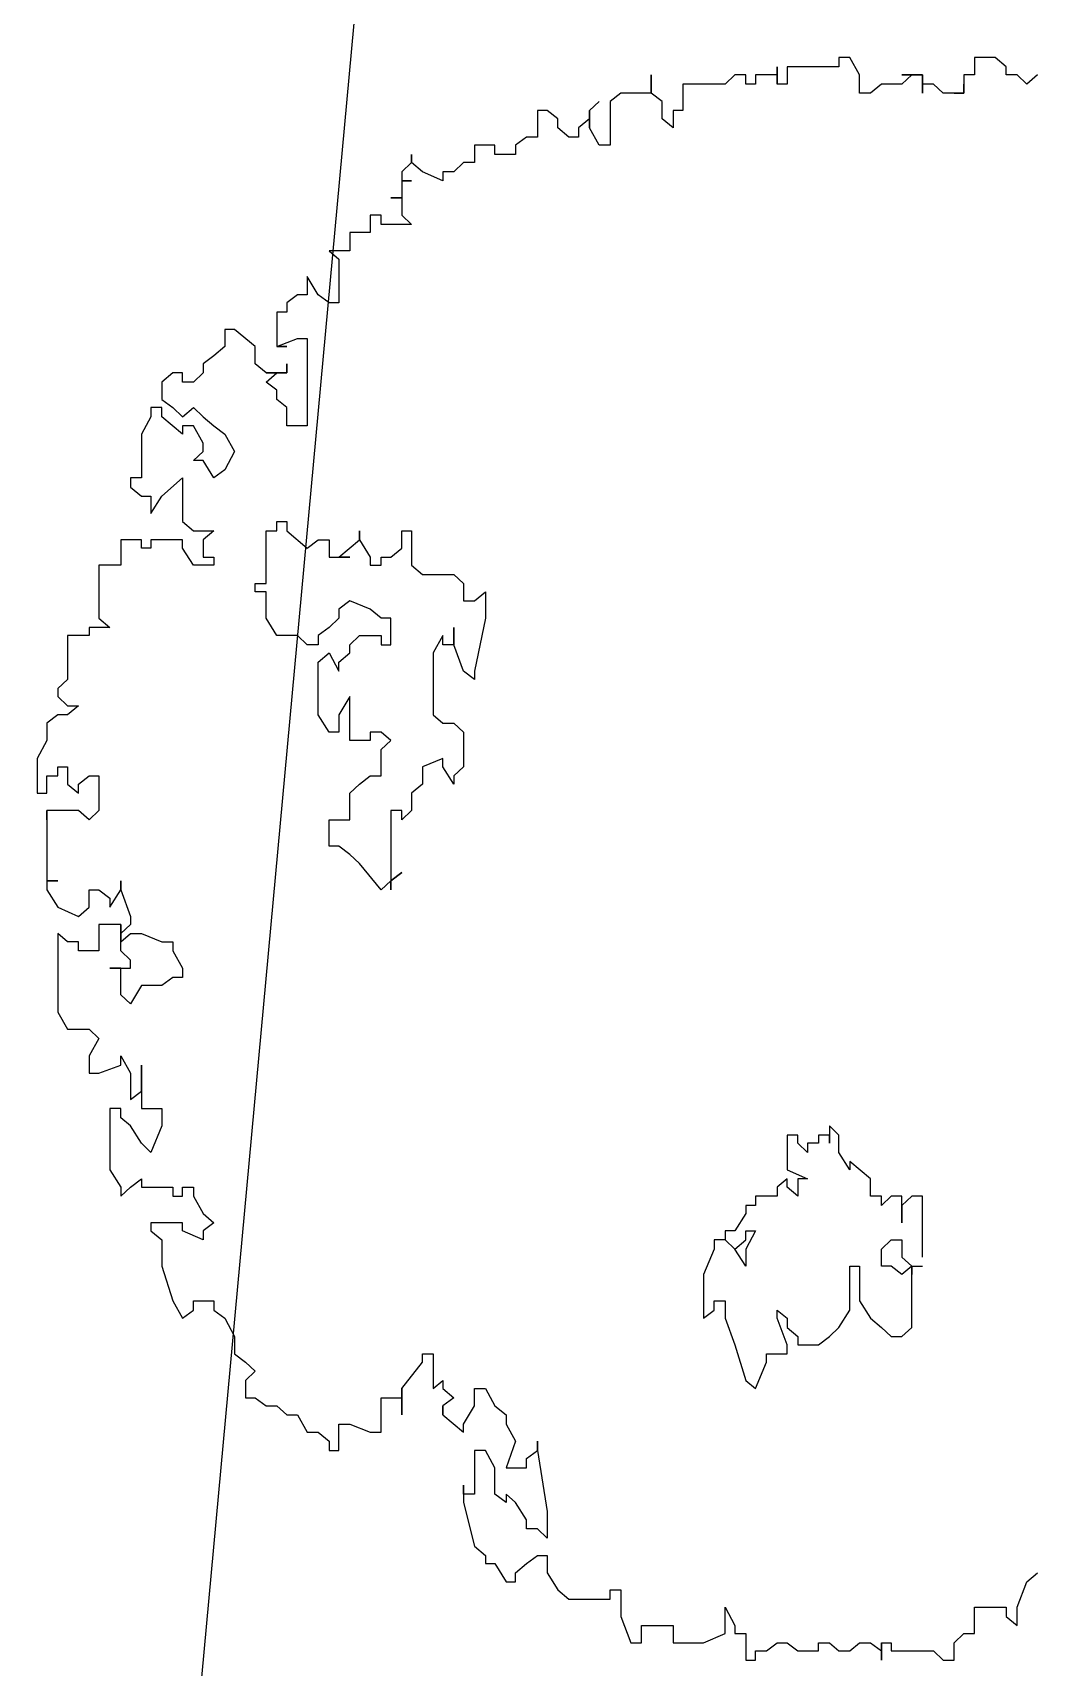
# Model space of a CAD drawing. Extents: x -30 to 1202, y 231 to 898.
# Drawn here: x 434.435 to 437.225, y 402.034 to 406.578 of the extents above; entities that cross this region are included whole.
import ezdxf

# ---------------------------------------------------------------- set-up
doc = ezdxf.new("R2010")
doc.units = 0
doc.header["$LTSCALE"] = 0.04
doc.layers.get('0').update_dxf_attribs({"linetype": 'CONTINUOUS'})
for name, color, linetype in [('CONTORXXNP----00', 255, 'CONTINUOUS'), ('PISO', 1, 'CONTINUOUS'), ('PISOS', 1, 'CONTINUOUS')]:
    doc.layers.add(name, color=color, linetype=linetype)
doc.styles.get("Standard").update_dxf_attribs({"font": 'romans.shx'})

# ---------------------------------------------------------------- blocks, each defined once
blk = doc.blocks.new('ARB3')
at = {"color": 0}
for p, q in [((-0.487, 0.1145), (-0.4812, 0.1076)), ((0.4696, 0.1076), (0.4638, 0.1145)), ((-0.4812, 0.1076), (-0.487, 0.1015)), ((0.4857, 0.1015), (0.4696, 0.1076)), ((-0.487, 0.0945), (-0.4922, 0.0945)), ((-0.487, 0.1015), (-0.487, 0.0945)), ((0.4973, 0.1015), (0.4857, 0.1015)), ((0.4857, 0.0745), (0.4857, 0.0945)), ((0.4857, 0.0945), (0.4915, 0.0945)), ((0.4915, 0.0945), (0.4973, 0.1015)), ((-0.498, 0.0745), (-0.487, 0.0745)), ((-0.487, 0.0745), (-0.487, 0.0676)), ((0.5025, 0.0745), (0.4857, 0.0745)), ((0.5025, 0.0676), (0.5025, 0.0745)), ((-0.487, 0.0676), (-0.4754, 0.0676)), ((-0.4754, 0.0676), (-0.4812, 0.0676)), ((-0.4812, 0.0676), (-0.4754, 0.0676)), ((-0.4754, 0.0676), (-0.4754, 0.0615)), ((-0.4754, 0.0615), (-0.4754, 0.0676)), ((-0.4754, 0.0676), (-0.4754, 0.0546)), ((0.5083, 0.0615), (0.5025, 0.0676)), ((-0.4754, 0.0546), (-0.4812, 0.0484)), ((0.5193, 0.0615), (0.5083, 0.0615)), ((0.5135, 0.0484), (0.5193, 0.0546)), ((0.5193, 0.0546), (0.5193, 0.0615)), ((-0.4812, 0.0484), (-0.4812, 0.0415)), ((0.5135, 0.0215), (0.5135, 0.0484)), ((-0.4754, 0.0415), (-0.487, 0.0415)), ((-0.487, 0.0415), (-0.487, 0.0284)), ((-0.487, 0.0284), (-0.487, 0.0346)), ((-0.487, 0.0346), (-0.4812, 0.0284)), ((-0.4812, 0.0415), (-0.4754, 0.0415)), ((0.2635, 0.0415), (0.2248, 0.0415)), ((0.2248, 0.0415), (0.2248, 0.0346)), ((0.2248, 0.0346), (0.2306, 0.0284)), ((0.2635, 0.0284), (0.2693, 0.0346)), ((0.2693, 0.0346), (0.2693, 0.0415)), ((0.3081, 0.0346), (0.2693, 0.0346)), ((0.2693, 0.0346), (0.2745, 0.0284)), ((0.2693, 0.0346), (0.2745, 0.0346)), ((0.2745, 0.0346), (0.2693, 0.0346)), ((0.3139, 0.0284), (0.3081, 0.0346)), ((-0.4812, 0.0284), (-0.4812, 0.0153)), ((0.2416, 0.0284), (0.2248, 0.0284)), ((0.2248, 0.0284), (0.2248, 0.0215)), ((0.2248, 0.0215), (0.2306, 0.0153)), ((0.2306, 0.0284), (0.2416, 0.0284)), ((0.2525, 0.0215), (0.2525, 0.0284)), ((0.2525, 0.0284), (0.2635, 0.0284)), ((0.2584, 0.0153), (0.2525, 0.0215)), ((0.2745, 0.0284), (0.2693, 0.0215)), ((0.2693, 0.0215), (0.2693, 0.0153)), ((0.3081, 0.0153), (0.3139, 0.0215)), ((0.3139, 0.0215), (0.3139, 0.0284)), ((0.5083, 0.0153), (0.5083, 0.0215)), ((0.5083, 0.0215), (0.5135, 0.0215)), ((-0.4812, 0.0153), (-0.4754, 0.0084)), ((0.2306, 0.0153), (0.2248, 0.0153)), ((0.2248, 0.0153), (0.2248, 0.0084)), ((0.2693, 0.0153), (0.2584, 0.0153)), ((0.3023, 0.0084), (0.3081, 0.0153)), ((0.5083, 0.0084), (0.5135, 0.0153)), ((0.5193, 0.0153), (0.5083, 0.0153)), ((0.5135, 0.0153), (0.5193, 0.0153)), ((-0.487, 0.0015), (-0.498, -0.0047)), ((-0.4754, 0.0015), (-0.487, 0.0015)), ((-0.4754, 0.0084), (-0.4754, 0.0015)), ((0.2138, 0.0084), (0.2028, -0.0047)), ((0.2248, 0.0084), (0.2138, 0.0084)), ((0.2693, -0.0047), (0.2693, 0.0015)), ((0.2693, 0.0015), (0.2913, 0.0015)), ((0.2913, 0.0015), (0.3023, 0.0084)), ((0.5083, 0.0015), (0.5083, 0.0084)), ((0.5135, -0.0047), (0.5083, 0.0015)), ((0.208, -0.0047), (0.197, -0.0116)), ((0.2028, -0.0047), (0.208, -0.0047)), ((0.2971, -0.0047), (0.2693, -0.0047)), ((0.3081, -0.0116), (0.2971, -0.0047)), ((0.5135, -0.0116), (0.5135, -0.0047)), ((0.186, -0.0116), (0.1802, -0.0177)), ((0.1802, -0.0177), (0.1912, -0.0177)), ((0.197, -0.0116), (0.186, -0.0116)), ((0.1912, -0.0177), (0.186, -0.0177)), ((0.186, -0.0177), (0.186, -0.0247)), ((0.3139, -0.0177), (0.3081, -0.0116)), ((0.3191, -0.0247), (0.3139, -0.0177)), ((0.5083, -0.0177), (0.5135, -0.0116)), ((0.5083, -0.0247), (0.5083, -0.0177)), ((0.186, -0.0247), (0.1912, -0.0247)), ((0.1912, -0.0247), (0.1912, -0.0316)), ((0.3191, -0.0377), (0.3191, -0.0247)), ((0.5135, -0.0247), (0.5083, -0.0247)), ((0.5135, -0.0377), (0.5135, -0.0247)), ((0.1912, -0.0377), (0.186, -0.0377)), ((0.186, -0.0377), (0.186, -0.0446)), ((0.1912, -0.0316), (0.197, -0.0316)), ((0.197, -0.0316), (0.1912, -0.0377)), ((0.208, -0.0446), (0.2138, -0.0316)), ((0.2138, -0.0316), (0.2138, -0.0377)), ((0.2138, -0.0377), (0.2248, -0.0377)), ((0.2248, -0.0377), (0.219, -0.0446)), ((0.3081, -0.0446), (0.3139, -0.0377)), ((0.3139, -0.0377), (0.3191, -0.0377)), ((0.5083, -0.0446), (0.5135, -0.0377)), ((-0.4922, -0.0446), (-0.4812, -0.0446)), ((-0.4812, -0.0508), (-0.4922, -0.0508)), ((-0.4922, -0.0508), (-0.487, -0.0508)), ((-0.487, -0.0508), (-0.487, -0.0646)), ((-0.4812, -0.0446), (-0.4812, -0.0508)), ((0.186, -0.0446), (0.208, -0.0446)), ((0.219, -0.0446), (0.2138, -0.0446)), ((0.2138, -0.0446), (0.219, -0.0508)), ((0.219, -0.0508), (0.2248, -0.0508)), ((0.2248, -0.0508), (0.2248, -0.0646)), ((0.2971, -0.0508), (0.3023, -0.0446)), ((0.3023, -0.0508), (0.2971, -0.0508)), ((0.3191, -0.0446), (0.3023, -0.0508)), ((0.3023, -0.0446), (0.3081, -0.0446)), ((0.3249, -0.0446), (0.3191, -0.0446)), ((0.3249, -0.0577), (0.3249, -0.0446)), ((0.5083, -0.0508), (0.5083, -0.0446)), ((0.5135, -0.0577), (0.5083, -0.0508)), ((0.3301, -0.0577), (0.3249, -0.0577)), ((0.3468, -0.0646), (0.3301, -0.0577)), ((0.5135, -0.0646), (0.5135, -0.0577)), ((-0.487, -0.0646), (-0.4812, -0.0646)), ((-0.4812, -0.0708), (-0.487, -0.0708)), ((-0.487, -0.0708), (-0.487, -0.0777)), ((-0.4812, -0.0646), (-0.4812, -0.0708)), ((0.2248, -0.0646), (0.2306, -0.0646)), ((0.2306, -0.0646), (0.2306, -0.0708)), ((0.2306, -0.0708), (0.2358, -0.0708)), ((0.2358, -0.0708), (0.2467, -0.0777)), ((0.2467, -0.0708), (0.2467, -0.0646)), ((0.2467, -0.0646), (0.2584, -0.0708)), ((0.2525, -0.0708), (0.2467, -0.0708)), ((0.2584, -0.0777), (0.2525, -0.0708)), ((0.2584, -0.0708), (0.2693, -0.0708)), ((0.2693, -0.0708), (0.2584, -0.0777)), ((0.3191, -0.0777), (0.3417, -0.0708)), ((0.3417, -0.0708), (0.3468, -0.0646)), ((0.5025, -0.0777), (0.5025, -0.0708)), ((0.5025, -0.0708), (0.5193, -0.0708)), ((0.5193, -0.0646), (0.5135, -0.0646)), ((0.5193, -0.0708), (0.5193, -0.0646)), ((-0.487, -0.0777), (-0.4812, -0.0839)), ((0.2467, -0.0777), (0.2467, -0.0839)), ((0.2525, -0.0839), (0.2584, -0.0777)), ((0.2584, -0.0777), (0.2525, -0.0839)), ((0.3023, -0.0839), (0.3191, -0.0777)), ((0.4857, -0.0839), (0.4973, -0.0777)), ((0.4973, -0.0777), (0.5025, -0.0777)), ((-0.4812, -0.0839), (-0.4812, -0.1108)), ((0.2467, -0.0839), (0.2525, -0.0839)), ((0.2525, -0.0839), (0.2525, -0.0908)), ((0.2525, -0.0908), (0.2584, -0.0908)), ((0.2584, -0.0908), (0.2745, -0.0977)), ((0.2913, -0.0908), (0.2913, -0.0839)), ((0.2913, -0.0839), (0.3023, -0.0839)), ((0.2971, -0.0908), (0.2913, -0.0908)), ((0.3023, -0.0977), (0.2971, -0.0908)), ((0.5025, -0.0839), (0.4857, -0.0839)), ((0.5083, -0.0977), (0.5025, -0.0839)), ((0.2745, -0.0977), (0.3023, -0.0977)), ((0.5083, -0.1169), (0.5083, -0.0977)), ((-0.4812, -0.1108), (-0.4644, -0.1108)), ((-0.4644, -0.1108), (-0.4644, -0.1169)), ((-0.4702, -0.1238), (-0.4754, -0.1308)), ((-0.4592, -0.1238), (-0.4702, -0.1238)), ((-0.4644, -0.1169), (-0.4534, -0.1169)), ((-0.4534, -0.1169), (-0.4592, -0.1238)), ((0.4973, -0.1369), (0.4973, -0.1169)), ((0.4973, -0.1169), (0.5083, -0.1169)), ((-0.4754, -0.1308), (-0.487, -0.1308)), ((-0.487, -0.1308), (-0.4754, -0.1308)), ((-0.4754, -0.1308), (-0.4754, -0.15)), ((0.4915, -0.15), (0.5083, -0.1438)), ((0.5083, -0.1369), (0.4973, -0.1369)), ((0.5083, -0.1438), (0.5083, -0.1369)), ((-0.4754, -0.15), (-0.4702, -0.1569)), ((0.4747, -0.1569), (0.4747, -0.15)), ((0.4747, -0.15), (0.4915, -0.15)), ((-0.4702, -0.1569), (-0.4424, -0.1569)), ((-0.4644, -0.17), (-0.4702, -0.1638)), ((-0.4702, -0.1638), (-0.4644, -0.17)), ((-0.4424, -0.1638), (-0.4534, -0.17)), ((-0.4424, -0.1569), (-0.4424, -0.1638)), ((0.4805, -0.1569), (0.4747, -0.1569)), ((0.4805, -0.1831), (0.4805, -0.1569)), ((-0.4534, -0.17), (-0.4644, -0.17)), ((-0.4644, -0.17), (-0.4592, -0.17)), ((-0.4592, -0.17), (-0.4534, -0.1769)), ((-0.4534, -0.1769), (-0.4476, -0.1769)), ((-0.4476, -0.1831), (-0.4534, -0.19)), ((-0.4476, -0.1769), (-0.4476, -0.1831)), ((0.4747, -0.19), (0.4805, -0.1831)), ((-0.4592, -0.19), (-0.4644, -0.1969)), ((-0.4644, -0.1969), (-0.4644, -0.2031)), ((-0.4534, -0.19), (-0.4592, -0.19)), ((0.3862, -0.2031), (0.425, -0.1969)), ((0.425, -0.1969), (0.4418, -0.1969)), ((0.4418, -0.1969), (0.436, -0.2031)), ((0.4528, -0.2031), (0.4528, -0.1969)), ((0.4528, -0.1969), (0.4638, -0.1969)), ((0.4638, -0.1969), (0.4747, -0.19)), ((-0.4644, -0.2031), (-0.4476, -0.2031)), ((-0.4476, -0.2031), (-0.4476, -0.21)), ((0.3862, -0.2031), (0.3804, -0.2031)), ((0.3804, -0.2031), (0.3862, -0.2031)), ((0.3914, -0.21), (0.3862, -0.2031)), ((0.436, -0.2031), (0.436, -0.21)), ((0.4579, -0.21), (0.4528, -0.2031)), ((-0.4476, -0.21), (-0.4424, -0.2169)), ((-0.4424, -0.2169), (-0.4366, -0.2169)), ((-0.4366, -0.2169), (-0.4366, -0.23)), ((0.3695, -0.223), (0.3804, -0.2169)), ((0.3804, -0.2169), (0.3972, -0.223)), ((0.3972, -0.21), (0.3914, -0.21)), ((0.3972, -0.223), (0.3972, -0.21)), ((0.4192, -0.2169), (0.414, -0.223)), ((0.4302, -0.21), (0.4192, -0.2169)), ((0.436, -0.21), (0.4302, -0.21)), ((0.4638, -0.2169), (0.4579, -0.21)), ((0.4696, -0.2169), (0.4638, -0.2169)), ((0.4696, -0.223), (0.4696, -0.2169)), ((0.3578, -0.23), (0.3636, -0.223)), ((0.3636, -0.223), (0.3695, -0.223)), ((0.414, -0.223), (0.4192, -0.223)), ((0.4192, -0.223), (0.414, -0.23)), ((0.4579, -0.23), (0.4696, -0.223)), ((-0.4366, -0.23), (-0.4424, -0.23)), ((-0.4424, -0.23), (-0.4424, -0.243)), ((-0.1531, -0.243), (-0.1589, -0.2361)), ((-0.1589, -0.2361), (-0.1421, -0.2361)), ((-0.1421, -0.2361), (-0.1085, -0.243)), ((0.3468, -0.2361), (0.3578, -0.23)), ((0.3468, -0.243), (0.3468, -0.2361)), ((0.3972, -0.23), (0.3862, -0.2361)), ((0.3862, -0.2361), (0.3862, -0.243)), ((0.414, -0.23), (0.3972, -0.23)), ((0.447, -0.243), (0.4528, -0.2361)), ((0.4528, -0.2361), (0.4579, -0.2361)), ((0.4579, -0.2361), (0.4579, -0.23)), ((-0.4424, -0.243), (-0.4315, -0.243)), ((-0.4315, -0.243), (-0.4315, -0.25)), ((-0.1531, -0.25), (-0.1531, -0.243)), ((-0.1085, -0.243), (-0.1033, -0.243)), ((-0.1033, -0.243), (-0.1085, -0.25)), ((0.3578, -0.243), (0.3468, -0.243)), ((0.3695, -0.25), (0.3578, -0.243)), ((0.3862, -0.243), (0.414, -0.243)), ((0.414, -0.243), (0.414, -0.25)), ((0.4192, -0.25), (0.447, -0.243)), ((-0.4315, -0.25), (-0.4256, -0.2561)), ((-0.4256, -0.2561), (-0.4256, -0.263)), ((-0.1699, -0.2561), (-0.1641, -0.25)), ((-0.1699, -0.2761), (-0.1699, -0.2561)), ((-0.1641, -0.25), (-0.1531, -0.25)), ((-0.1253, -0.2561), (-0.1363, -0.2561)), ((-0.1363, -0.2561), (-0.1253, -0.2561)), ((-0.1085, -0.25), (-0.1253, -0.2561)), ((-0.1253, -0.2561), (-0.1253, -0.263)), ((-0.0756, -0.2561), (-0.0698, -0.25)), ((-0.0756, -0.263), (-0.0756, -0.2561)), ((-0.0698, -0.25), (-0.0478, -0.25)), ((-0.0478, -0.25), (-0.042, -0.2561)), ((-0.0368, -0.2561), (-0.0478, -0.263)), ((-0.042, -0.2561), (-0.0368, -0.2561)), ((0.3468, -0.263), (0.3527, -0.2561)), ((0.3527, -0.2561), (0.3578, -0.263)), ((0.3636, -0.263), (0.3746, -0.25)), ((0.3746, -0.25), (0.3695, -0.25)), ((0.414, -0.25), (0.4082, -0.25)), ((0.4082, -0.25), (0.4192, -0.25)), ((-0.4256, -0.263), (-0.4198, -0.263)), ((-0.4198, -0.263), (-0.4256, -0.2761)), ((-0.1253, -0.263), (-0.1311, -0.263)), ((-0.1311, -0.263), (-0.1201, -0.2692)), ((-0.1201, -0.2692), (-0.0807, -0.2692)), ((-0.0807, -0.2692), (-0.0756, -0.263)), ((-0.0478, -0.263), (-0.053, -0.263)), ((-0.053, -0.263), (-0.0478, -0.2761)), ((0.3249, -0.2761), (0.3249, -0.2692)), ((0.3249, -0.2692), (0.3468, -0.2692)), ((0.3468, -0.2692), (0.3417, -0.263)), ((0.3417, -0.263), (0.3468, -0.263)), ((0.3578, -0.263), (0.3636, -0.263)), ((0.3636, -0.263), (0.3578, -0.263)), ((0.3578, -0.263), (0.3636, -0.263)), ((-0.4256, -0.2761), (-0.4315, -0.283)), ((-0.1757, -0.283), (-0.1699, -0.2761)), ((-0.0478, -0.2761), (-0.0368, -0.2761)), ((-0.0368, -0.2761), (-0.031, -0.283)), ((0.3301, -0.2761), (0.3249, -0.2761)), ((0.3468, -0.2892), (0.3301, -0.2761)), ((-0.4315, -0.283), (-0.4366, -0.283)), ((-0.4366, -0.283), (-0.4315, -0.283)), ((-0.4315, -0.283), (-0.4256, -0.2892)), ((-0.4256, -0.2892), (-0.4198, -0.2892)), ((-0.4198, -0.2892), (-0.4198, -0.283)), ((-0.4198, -0.283), (-0.4198, -0.2892)), ((-0.4198, -0.2892), (-0.4089, -0.2892)), ((-0.4089, -0.2892), (-0.4089, -0.2961)), ((-0.4089, -0.2961), (-0.4089, -0.2892)), ((-0.4089, -0.2892), (-0.3979, -0.2892)), ((-0.3979, -0.2892), (-0.3921, -0.283)), ((-0.3921, -0.283), (-0.3921, -0.3022)), ((-0.1976, -0.2892), (-0.1976, -0.283)), ((-0.1976, -0.283), (-0.1757, -0.283)), ((-0.1867, -0.2892), (-0.1976, -0.2892)), ((-0.1809, -0.2961), (-0.1867, -0.2892)), ((-0.031, -0.283), (-0.02, -0.283)), ((-0.02, -0.283), (-0.0142, -0.2892)), ((-0.0142, -0.2892), (-0.02, -0.2892)), ((-0.02, -0.2892), (-0.02, -0.2961)), ((0.0245, -0.2961), (0.0194, -0.2892)), ((0.0194, -0.2892), (0.0245, -0.2961)), ((0.3636, -0.2892), (0.3468, -0.2892)), ((0.3527, -0.3022), (0.3527, -0.2892)), ((0.3527, -0.2892), (0.3636, -0.2892)), ((-0.1809, -0.3022), (-0.1809, -0.2961)), ((-0.1253, -0.2961), (-0.1421, -0.2961)), ((-0.1421, -0.2961), (-0.1421, -0.3022)), ((-0.1253, -0.3022), (-0.1253, -0.2961)), ((-0.0646, -0.2961), (-0.0698, -0.3022)), ((-0.0588, -0.3022), (-0.0646, -0.2961)), ((-0.02, -0.2961), (0.0304, -0.2961)), ((0.0304, -0.2961), (0.0245, -0.2961)), ((0.0245, -0.2961), (0.0304, -0.3022)), ((-0.3921, -0.3022), (-0.3979, -0.3022)), ((-0.3979, -0.3022), (-0.3979, -0.3092)), ((-0.3979, -0.3092), (-0.3869, -0.3092)), ((-0.3869, -0.3092), (-0.3869, -0.3222)), ((-0.1918, -0.3161), (-0.1809, -0.3092)), ((-0.1757, -0.3022), (-0.1809, -0.3022)), ((-0.1809, -0.3092), (-0.1757, -0.3092)), ((-0.1757, -0.3092), (-0.1757, -0.3022)), ((-0.1479, -0.3092), (-0.1531, -0.3222)), ((-0.1421, -0.3022), (-0.1479, -0.3092)), ((-0.1311, -0.3161), (-0.1311, -0.3022)), ((-0.1311, -0.3022), (-0.1253, -0.3022)), ((-0.0698, -0.3022), (-0.0698, -0.3092)), ((-0.0698, -0.3092), (-0.0646, -0.3092)), ((-0.0646, -0.3092), (-0.0646, -0.3222)), ((-0.042, -0.3022), (-0.0588, -0.3022)), ((-0.042, -0.3092), (-0.042, -0.3022)), ((-0.0368, -0.3161), (-0.042, -0.3092)), ((0.0304, -0.3022), (0.0136, -0.3161)), ((0.3746, -0.3022), (0.3527, -0.3022)), ((0.3695, -0.3222), (0.3746, -0.3092)), ((0.3746, -0.3092), (0.3746, -0.3022)), ((-0.1918, -0.3161), (-0.1976, -0.3161)), ((-0.1976, -0.3161), (-0.1918, -0.3161)), ((-0.1809, -0.3292), (-0.1918, -0.3161)), ((-0.1253, -0.3222), (-0.1311, -0.3161)), ((-0.031, -0.3222), (-0.0368, -0.3161)), ((0.0136, -0.3161), (0.0078, -0.3222)), ((-0.3869, -0.3222), (-0.3753, -0.3222)), ((-0.3753, -0.3222), (-0.3753, -0.3353)), ((-0.3753, -0.3353), (-0.3701, -0.3292)), ((-0.3701, -0.3292), (-0.3423, -0.3292)), ((-0.3423, -0.3292), (-0.3423, -0.3353)), ((-0.1809, -0.3353), (-0.1809, -0.3222)), ((-0.1809, -0.3222), (-0.1809, -0.3292)), ((-0.1809, -0.3292), (-0.1809, -0.3222)), ((-0.1809, -0.3222), (-0.1809, -0.3292)), ((-0.1531, -0.3222), (-0.1479, -0.3292)), ((-0.1479, -0.3292), (-0.1421, -0.3292)), ((-0.1421, -0.3292), (-0.1363, -0.3353)), ((-0.1201, -0.3222), (-0.1253, -0.3222)), ((-0.1143, -0.3292), (-0.1201, -0.3222)), ((-0.1201, -0.3353), (-0.1085, -0.3292)), ((-0.1085, -0.3292), (-0.1143, -0.3292)), ((-0.0646, -0.3222), (-0.0924, -0.3222)), ((-0.0924, -0.3222), (-0.0807, -0.3292)), ((-0.0807, -0.3292), (-0.0698, -0.3292)), ((-0.0698, -0.3292), (-0.0698, -0.3353)), ((-0.0142, -0.3222), (-0.031, -0.3222)), ((-0.0142, -0.3353), (-0.0142, -0.3222)), ((0.0078, -0.3222), (0.0026, -0.3292)), ((0.0026, -0.3292), (0.0026, -0.3353)), ((0.3695, -0.3292), (0.3695, -0.3222)), ((0.3862, -0.3292), (0.3695, -0.3292)), ((0.3862, -0.3353), (0.3862, -0.3292)), ((-0.3475, -0.3422), (-0.3591, -0.3492)), ((-0.3423, -0.3353), (-0.3475, -0.3422)), ((-0.1918, -0.3422), (-0.1918, -0.3353)), ((-0.1918, -0.3353), (-0.1809, -0.3353)), ((-0.1867, -0.3492), (-0.1918, -0.3422)), ((-0.1363, -0.3353), (-0.1311, -0.3422)), ((-0.1311, -0.3422), (-0.1253, -0.3422)), ((-0.1253, -0.3422), (-0.1253, -0.3492)), ((-0.1143, -0.3422), (-0.1201, -0.3353)), ((-0.0807, -0.3422), (-0.1143, -0.3422)), ((-0.0698, -0.3353), (-0.0807, -0.3422)), ((0.0026, -0.3353), (-0.0142, -0.3353)), ((0.3746, -0.3422), (0.3804, -0.3353)), ((0.3746, -0.3492), (0.3746, -0.3422)), ((0.3804, -0.3353), (0.3862, -0.3353)), ((-0.3591, -0.3492), (-0.3475, -0.3492)), ((-0.3475, -0.3492), (-0.3475, -0.3553)), ((-0.3197, -0.3553), (-0.3197, -0.3492)), ((-0.3197, -0.3492), (-0.2642, -0.3492)), ((-0.2642, -0.3492), (-0.2642, -0.3622)), ((-0.1976, -0.3622), (-0.1867, -0.3492)), ((-0.1253, -0.3492), (-0.1311, -0.3553)), ((0.3636, -0.3553), (0.3746, -0.3492)), ((-0.3475, -0.3553), (-0.3423, -0.3622)), ((-0.3423, -0.3622), (-0.3365, -0.3622)), ((-0.3365, -0.3622), (-0.3365, -0.3684)), ((-0.3146, -0.3684), (-0.3197, -0.3553)), ((-0.3146, -0.3684), (-0.3146, -0.3622)), ((-0.3146, -0.3622), (-0.3146, -0.3684)), ((-0.2978, -0.3622), (-0.3036, -0.3622)), ((-0.3036, -0.3622), (-0.2978, -0.3622)), ((-0.2978, -0.3684), (-0.2978, -0.3622)), ((-0.2978, -0.3622), (-0.2978, -0.3753)), ((-0.2758, -0.3622), (-0.281, -0.3684)), ((-0.2642, -0.3622), (-0.2758, -0.3622)), ((-0.2035, -0.3684), (-0.2035, -0.3622)), ((-0.2035, -0.3622), (-0.1976, -0.3622)), ((-0.1311, -0.3553), (-0.1311, -0.3684)), ((0.3578, -0.3684), (0.3636, -0.3622)), ((0.3636, -0.3622), (0.3636, -0.3553)), ((-0.3365, -0.3684), (-0.3146, -0.3684)), ((-0.2919, -0.3753), (-0.2978, -0.3684)), ((-0.2868, -0.3684), (-0.2919, -0.3753)), ((-0.281, -0.3684), (-0.2868, -0.3684)), ((-0.1976, -0.3684), (-0.2035, -0.3684)), ((-0.1976, -0.3753), (-0.1976, -0.3684)), ((-0.1311, -0.3684), (-0.1421, -0.3753)), ((0.3578, -0.3753), (0.3578, -0.3684)), ((-0.3146, -0.3822), (-0.3255, -0.3953)), ((-0.3036, -0.3822), (-0.3146, -0.3822)), ((-0.2978, -0.3753), (-0.3036, -0.3822)), ((-0.1641, -0.3753), (-0.1976, -0.3753)), ((-0.1641, -0.3822), (-0.1641, -0.3753)), ((-0.1589, -0.3822), (-0.1641, -0.3822)), ((-0.1421, -0.3753), (-0.1589, -0.3753)), ((-0.1589, -0.3753), (-0.1589, -0.3822)), ((0.3301, -0.3884), (0.3359, -0.3822)), ((0.3359, -0.3822), (0.3417, -0.3884)), ((0.3527, -0.3822), (0.3578, -0.3753)), ((0.3527, -0.3884), (0.3527, -0.3822)), ((0.3249, -0.3953), (0.3301, -0.3884)), ((0.3417, -0.3884), (0.3527, -0.3884)), ((-0.3255, -0.3953), (-0.3255, -0.4014)), ((-0.3255, -0.4014), (-0.3146, -0.4014)), ((-0.3146, -0.4014), (-0.3087, -0.4084)), ((-0.2642, -0.4084), (-0.259, -0.4014)), ((-0.259, -0.4014), (-0.248, -0.3953)), ((-0.248, -0.3953), (-0.2364, -0.4014)), ((-0.2364, -0.4014), (-0.2312, -0.4084)), ((0.2971, -0.4084), (0.3023, -0.4014)), ((0.3023, -0.4014), (0.3139, -0.3953)), ((0.3139, -0.3953), (0.3249, -0.3953)), ((-0.3087, -0.4084), (-0.3036, -0.4153)), ((-0.27, -0.4153), (-0.2642, -0.4084)), ((-0.2312, -0.4084), (-0.2422, -0.4153)), ((-0.1976, -0.4214), (-0.1976, -0.4084)), ((-0.1976, -0.4084), (-0.1918, -0.4153)), ((-0.1809, -0.4153), (-0.1809, -0.4084)), ((-0.1809, -0.4084), (-0.1757, -0.4084)), ((-0.1757, -0.4084), (-0.1757, -0.4214)), ((0.2358, -0.4153), (0.2416, -0.4084)), ((0.2416, -0.4084), (0.2467, -0.4153)), ((0.2913, -0.4214), (0.2913, -0.4084)), ((0.2913, -0.4084), (0.2971, -0.4084)), ((-0.3036, -0.4153), (-0.2978, -0.4153)), ((-0.2978, -0.4153), (-0.2919, -0.4214)), ((-0.2919, -0.4214), (-0.2919, -0.4284)), ((-0.2758, -0.4214), (-0.27, -0.4153)), ((-0.27, -0.4284), (-0.2758, -0.4214)), ((-0.2532, -0.4153), (-0.2642, -0.4214)), ((-0.2642, -0.4214), (-0.2642, -0.4284)), ((-0.248, -0.4153), (-0.2532, -0.4153)), ((-0.2422, -0.4214), (-0.248, -0.4153)), ((-0.2422, -0.4153), (-0.2422, -0.4214)), ((-0.2035, -0.4284), (-0.1976, -0.4214)), ((-0.1918, -0.4153), (-0.1809, -0.4153)), ((-0.1757, -0.4214), (-0.1867, -0.4284)), ((0.219, -0.4284), (0.219, -0.4214)), ((0.219, -0.4214), (0.2248, -0.4214)), ((0.2248, -0.4214), (0.2358, -0.4153)), ((0.2467, -0.4153), (0.2525, -0.4153)), ((0.2525, -0.4153), (0.2467, -0.4284)), ((0.2971, -0.4214), (0.2913, -0.4214)), ((0.3023, -0.4284), (0.2971, -0.4214)), ((-0.2919, -0.4284), (-0.2978, -0.4284)), ((-0.2978, -0.4284), (-0.2978, -0.4345)), ((-0.2978, -0.4345), (-0.2919, -0.4414)), ((-0.281, -0.4414), (-0.2758, -0.4345)), ((-0.2758, -0.4345), (-0.27, -0.4284)), ((-0.259, -0.4284), (-0.27, -0.4414)), ((-0.2642, -0.4284), (-0.259, -0.4284)), ((-0.2196, -0.4414), (-0.2312, -0.4284)), ((-0.2312, -0.4284), (-0.2035, -0.4284)), ((-0.1867, -0.4284), (-0.1918, -0.4284)), ((-0.1918, -0.4284), (-0.1918, -0.4484)), ((0.0633, -0.4414), (0.0633, -0.4345)), ((0.0633, -0.4345), (0.0691, -0.4345)), ((0.0691, -0.4345), (0.0801, -0.4284)), ((0.0801, -0.4284), (0.0859, -0.4284)), ((0.0859, -0.4284), (0.0859, -0.4345)), ((0.0859, -0.4345), (0.0911, -0.4414)), ((0.2248, -0.4284), (0.219, -0.4284)), ((0.219, -0.4545), (0.219, -0.4345)), ((0.219, -0.4345), (0.2248, -0.4345)), ((0.2248, -0.4345), (0.2248, -0.4284)), ((0.2467, -0.4284), (0.2416, -0.4284)), ((0.2416, -0.4284), (0.2416, -0.4484)), ((0.2693, -0.4414), (0.2913, -0.4345)), ((0.2913, -0.4345), (0.3023, -0.4284)), ((-0.2919, -0.4414), (-0.281, -0.4414)), ((-0.27, -0.4414), (-0.2758, -0.4414)), ((-0.2758, -0.4414), (-0.2758, -0.4484)), ((-0.2086, -0.4484), (-0.2196, -0.4414)), ((0.0581, -0.4545), (0.0633, -0.4414)), ((0.0911, -0.4414), (0.0911, -0.4545)), ((0.1692, -0.4545), (0.1692, -0.4414)), ((0.1692, -0.4414), (0.1802, -0.4414)), ((0.1802, -0.4414), (0.197, -0.4484)), ((0.2467, -0.4484), (0.2525, -0.4414)), ((0.2525, -0.4414), (0.2693, -0.4414)), ((-0.2758, -0.4484), (-0.27, -0.4484)), ((-0.27, -0.4484), (-0.259, -0.4545)), ((-0.259, -0.4545), (-0.2312, -0.4545)), ((-0.2312, -0.4545), (-0.2312, -0.4614)), ((-0.2254, -0.4614), (-0.2196, -0.4545)), ((-0.2196, -0.4545), (-0.2196, -0.4484)), ((-0.2196, -0.4484), (-0.2086, -0.4484)), ((-0.1918, -0.4484), (-0.1867, -0.4484)), ((-0.1867, -0.4545), (-0.1918, -0.4545)), ((-0.1918, -0.4545), (-0.1918, -0.4676)), ((-0.1867, -0.4484), (-0.1867, -0.4545)), ((0.0581, -0.4614), (0.0581, -0.4545)), ((0.0911, -0.4545), (0.1027, -0.4614)), ((0.1582, -0.4545), (0.1415, -0.4545)), ((0.1415, -0.4545), (0.1692, -0.4545)), ((0.1634, -0.4614), (0.1582, -0.4545)), ((0.1912, -0.4545), (0.1802, -0.4614)), ((0.197, -0.4484), (0.1912, -0.4545)), ((0.219, -0.4614), (0.2138, -0.4545)), ((0.2138, -0.4545), (0.219, -0.4545)), ((0.2416, -0.4484), (0.2467, -0.4484)), ((-0.2312, -0.4614), (-0.2254, -0.4614)), ((0.0304, -0.4676), (0.0472, -0.4614)), ((0.0472, -0.4614), (0.0523, -0.4614)), ((0.0523, -0.4614), (0.0581, -0.4676)), ((0.0633, -0.4676), (0.0581, -0.4614)), ((0.0749, -0.4614), (0.0691, -0.4676)), ((0.0801, -0.4614), (0.0749, -0.4614)), ((0.0801, -0.4745), (0.0801, -0.4614)), ((0.1027, -0.4614), (0.0969, -0.4676)), ((0.1356, -0.4676), (0.1466, -0.4614)), ((0.1466, -0.4614), (0.1634, -0.4614)), ((0.1802, -0.4614), (0.175, -0.4676)), ((0.2248, -0.4676), (0.219, -0.4614)), ((-0.1918, -0.4676), (-0.1757, -0.4676)), ((-0.1757, -0.4676), (-0.1757, -0.4814)), ((-0.1421, -0.4814), (-0.1363, -0.4745)), ((-0.1363, -0.4745), (-0.1363, -0.4876)), ((0.0304, -0.4676), (0.0245, -0.4676)), ((0.0245, -0.4676), (0.0304, -0.4676)), ((0.0413, -0.4745), (0.0304, -0.4676)), ((0.0304, -0.4814), (0.0355, -0.4745)), ((0.0355, -0.4745), (0.0413, -0.4745)), ((0.0691, -0.4676), (0.0523, -0.4676)), ((0.0523, -0.4676), (0.0523, -0.4814)), ((0.0581, -0.4676), (0.0633, -0.4676)), ((0.0969, -0.4676), (0.0801, -0.4676)), ((0.0801, -0.4676), (0.0801, -0.4745)), ((0.1415, -0.4676), (0.1356, -0.4676)), ((0.1466, -0.4814), (0.1415, -0.4676)), ((0.175, -0.4676), (0.1692, -0.4676)), ((0.1692, -0.4676), (0.1692, -0.4745)), ((0.1692, -0.4745), (0.208, -0.4745)), ((0.208, -0.4745), (0.219, -0.4676)), ((0.219, -0.4676), (0.2248, -0.4676)), ((-0.1757, -0.4814), (-0.1421, -0.4814)), ((-0.1363, -0.4876), (-0.1311, -0.4876)), ((-0.1311, -0.4876), (-0.1311, -0.5014)), ((-0.042, -0.4876), (-0.042, -0.4814)), ((-0.042, -0.4814), (-0.02, -0.4814)), ((-0.0368, -0.4945), (-0.042, -0.4876)), ((-0.02, -0.4814), (-0.0142, -0.4876)), ((-0.0142, -0.4876), (-0.02, -0.4945)), ((0.0304, -0.4876), (0.0304, -0.4814)), ((0.0413, -0.4876), (0.0304, -0.4876)), ((0.0472, -0.4945), (0.0413, -0.4876)), ((0.0523, -0.4814), (0.0691, -0.4814)), ((0.0691, -0.4814), (0.0691, -0.4945)), ((0.1188, -0.4876), (0.1247, -0.4814)), ((0.1188, -0.5014), (0.1188, -0.4876)), ((0.1247, -0.4814), (0.1356, -0.4876)), ((0.1356, -0.4876), (0.1466, -0.4876)), ((0.1466, -0.4876), (0.1466, -0.4814)), ((-0.0866, -0.5014), (-0.0866, -0.4945)), ((-0.0866, -0.4945), (-0.0807, -0.5014)), ((-0.0368, -0.5014), (-0.031, -0.4945)), ((-0.031, -0.4945), (-0.0368, -0.4945)), ((-0.02, -0.4945), (-0.02, -0.5145)), ((0.0413, -0.5076), (0.0472, -0.4945)), ((0.0691, -0.4945), (0.0633, -0.4945)), ((0.0633, -0.4945), (0.0633, -0.5014)), ((-0.1311, -0.5014), (-0.1033, -0.5014)), ((-0.1033, -0.5014), (-0.0975, -0.5076)), ((-0.0975, -0.5076), (-0.0924, -0.5076)), ((-0.0924, -0.5076), (-0.0866, -0.5014)), ((-0.0807, -0.5014), (-0.0807, -0.5076)), ((-0.0807, -0.5076), (-0.0756, -0.5145)), ((-0.0478, -0.5076), (-0.0478, -0.5014)), ((-0.0478, -0.5014), (-0.0368, -0.5014)), ((-0.042, -0.5076), (-0.0478, -0.5076)), ((-0.042, -0.5145), (-0.042, -0.5076)), ((0.0245, -0.5145), (0.0245, -0.5076)), ((0.0245, -0.5076), (0.0245, -0.5145)), ((0.0304, -0.5145), (0.0413, -0.5076)), ((0.0633, -0.5014), (0.0581, -0.5076)), ((0.0581, -0.5076), (0.1079, -0.5076)), ((0.1079, -0.5076), (0.1188, -0.5014)), ((-0.0756, -0.5145), (-0.0646, -0.5145)), ((-0.0646, -0.5145), (-0.053, -0.5206)), ((-0.031, -0.5145), (-0.042, -0.5145)), ((-0.031, -0.5206), (-0.031, -0.5145)), ((-0.02, -0.5145), (-0.0142, -0.5145)), ((-0.0142, -0.5145), (-0.02, -0.5145)), ((-0.02, -0.5145), (0.0245, -0.5145)), ((0.0245, -0.5145), (0.0304, -0.5145)), ((-0.053, -0.5206), (-0.031, -0.5206))]:
    blk.add_line(p, q, dxfattribs=at)
for p, q in [((-0.4922, 0.0945), (-0.498, 0.0876)), ((-0.498, 0.0876), (-0.498, 0.0745)), ((-0.498, -0.0047), (-0.498, -0.0116)), ((-0.498, -0.0116), (-0.4922, -0.0116)), ((-0.4922, -0.0116), (-0.4922, -0.0446))]:
    blk.add_line(p, q)
at = {"layer": 'CONTORXXNP----00'}
for p, q in [((-0.487, 0.1145), (-0.4812, 0.1076)), ((0.4696, 0.1076), (0.4638, 0.1145)), ((-0.4812, 0.1076), (-0.487, 0.1015)), ((0.4857, 0.1015), (0.4696, 0.1076)), ((-0.4922, 0.0945), (-0.498, 0.0876)), ((-0.487, 0.0945), (-0.4922, 0.0945)), ((-0.487, 0.1015), (-0.487, 0.0945)), ((0.4973, 0.1015), (0.4857, 0.1015)), ((0.4857, 0.0945), (0.4915, 0.0945)), ((0.4857, 0.0745), (0.4857, 0.0945)), ((0.4915, 0.0945), (0.4973, 0.1015)), ((-0.498, 0.0876), (-0.498, 0.0745)), ((-0.498, 0.0745), (-0.487, 0.0745)), ((-0.487, 0.0745), (-0.487, 0.0676)), ((0.5025, 0.0745), (0.4857, 0.0745)), ((0.5025, 0.0676), (0.5025, 0.0745)), ((-0.487, 0.0676), (-0.4754, 0.0676)), ((-0.4812, 0.0676), (-0.4754, 0.0676)), ((-0.4754, 0.0676), (-0.4812, 0.0676)), ((-0.4754, 0.0676), (-0.4754, 0.0546)), ((-0.4754, 0.0615), (-0.4754, 0.0676)), ((-0.4754, 0.0676), (-0.4754, 0.0615)), ((0.5083, 0.0615), (0.5025, 0.0676)), ((-0.4754, 0.0546), (-0.4812, 0.0484)), ((0.5193, 0.0615), (0.5083, 0.0615)), ((0.5135, 0.0484), (0.5193, 0.0546)), ((0.5193, 0.0546), (0.5193, 0.0615)), ((-0.4812, 0.0484), (-0.4812, 0.0415)), ((0.5135, 0.0215), (0.5135, 0.0484)), ((-0.487, 0.0415), (-0.4812, 0.0415)), ((-0.487, 0.0346), (-0.487, 0.0415)), ((-0.487, 0.0346), (-0.4812, 0.0284)), ((-0.4812, 0.0284), (-0.4812, 0.0153)), ((0.5083, 0.0215), (0.5135, 0.0215)), ((0.5083, 0.0153), (0.5083, 0.0215)), ((-0.4812, 0.0153), (-0.4754, 0.0084)), ((0.5083, 0.0153), (0.5135, 0.0153)), ((0.5083, 0.0084), (0.5135, 0.0153)), ((-0.487, 0.0015), (-0.498, -0.0047)), ((-0.4754, 0.0015), (-0.487, 0.0015)), ((-0.4754, 0.0084), (-0.4754, 0.0015)), ((0.5083, 0.0015), (0.5083, 0.0084)), ((0.5135, -0.0047), (0.5083, 0.0015)), ((-0.498, -0.0047), (-0.498, -0.0116)), ((0.5135, -0.0116), (0.5135, -0.0047)), ((-0.498, -0.0116), (-0.4922, -0.0116)), ((-0.4922, -0.0116), (-0.4922, -0.0446)), ((0.5083, -0.0177), (0.5135, -0.0116)), ((0.5083, -0.0247), (0.5083, -0.0177)), ((0.5135, -0.0247), (0.5083, -0.0247)), ((0.5135, -0.0377), (0.5135, -0.0247)), ((0.5083, -0.0446), (0.5135, -0.0377)), ((-0.4922, -0.0446), (-0.4812, -0.0446)), ((-0.487, -0.0508), (-0.4812, -0.0508)), ((-0.487, -0.0508), (-0.487, -0.0646)), ((-0.4812, -0.0446), (-0.4812, -0.0508)), ((0.5083, -0.0508), (0.5083, -0.0446)), ((0.5135, -0.0577), (0.5083, -0.0508)), ((0.5135, -0.0646), (0.5135, -0.0577)), ((-0.487, -0.0646), (-0.4812, -0.0646)), ((-0.487, -0.0708), (-0.487, -0.0777)), ((-0.4812, -0.0708), (-0.487, -0.0708)), ((-0.4812, -0.0646), (-0.4812, -0.0708)), ((0.5025, -0.0708), (0.5193, -0.0708)), ((0.5025, -0.0777), (0.5025, -0.0708)), ((0.5193, -0.0646), (0.5135, -0.0646)), ((0.5193, -0.0708), (0.5193, -0.0646)), ((-0.487, -0.0777), (-0.4812, -0.0839)), ((0.4857, -0.0839), (0.4973, -0.0777)), ((0.4973, -0.0777), (0.5025, -0.0777)), ((-0.4812, -0.0839), (-0.4812, -0.1108)), ((0.5025, -0.0839), (0.4857, -0.0839)), ((0.5083, -0.0977), (0.5025, -0.0839)), ((0.5083, -0.1169), (0.5083, -0.0977)), ((-0.4812, -0.1108), (-0.4644, -0.1108)), ((-0.4644, -0.1108), (-0.4644, -0.1169)), ((-0.4702, -0.1238), (-0.4754, -0.1308)), ((-0.4592, -0.1238), (-0.4702, -0.1238)), ((-0.4644, -0.1169), (-0.4534, -0.1169)), ((-0.4534, -0.1169), (-0.4592, -0.1238)), ((0.4973, -0.1169), (0.5083, -0.1169)), ((0.4973, -0.1369), (0.4973, -0.1169)), ((-0.4754, -0.1308), (-0.4754, -0.15)), ((0.4915, -0.15), (0.5083, -0.1438)), ((0.5083, -0.1369), (0.4973, -0.1369)), ((0.5083, -0.1438), (0.5083, -0.1369)), ((-0.4754, -0.15), (-0.4702, -0.1569)), ((0.4747, -0.15), (0.4915, -0.15)), ((0.4747, -0.1569), (0.4747, -0.15)), ((-0.4702, -0.1569), (-0.4424, -0.1569)), ((-0.4424, -0.1638), (-0.4534, -0.17)), ((-0.4424, -0.1569), (-0.4424, -0.1638)), ((0.4805, -0.1569), (0.4747, -0.1569)), ((0.4805, -0.1831), (0.4805, -0.1569)), ((-0.4592, -0.17), (-0.4534, -0.17)), ((-0.4592, -0.17), (-0.4534, -0.1769)), ((-0.4534, -0.1769), (-0.4476, -0.1769)), ((-0.4476, -0.1831), (-0.4534, -0.19)), ((-0.4476, -0.1769), (-0.4476, -0.1831)), ((0.4747, -0.19), (0.4805, -0.1831)), ((-0.4592, -0.19), (-0.4644, -0.1969)), ((-0.4644, -0.1969), (-0.4644, -0.2031)), ((-0.4534, -0.19), (-0.4592, -0.19)), ((0.3862, -0.2031), (0.425, -0.1969)), ((0.425, -0.1969), (0.4418, -0.1969)), ((0.4418, -0.1969), (0.436, -0.2031)), ((0.4528, -0.1969), (0.4638, -0.1969)), ((0.4528, -0.2031), (0.4528, -0.1969)), ((0.4638, -0.1969), (0.4747, -0.19)), ((-0.4644, -0.2031), (-0.4476, -0.2031)), ((-0.4476, -0.2031), (-0.4476, -0.21)), ((0.3914, -0.21), (0.3862, -0.2031)), ((0.436, -0.2031), (0.436, -0.21)), ((0.4579, -0.21), (0.4528, -0.2031)), ((-0.4476, -0.21), (-0.4424, -0.2169)), ((-0.4424, -0.2169), (-0.4366, -0.2169)), ((-0.4366, -0.2169), (-0.4366, -0.23)), ((0.3695, -0.223), (0.3804, -0.2169)), ((0.3804, -0.2169), (0.3972, -0.223)), ((0.3972, -0.21), (0.3914, -0.21)), ((0.3972, -0.223), (0.3972, -0.21)), ((0.4192, -0.2169), (0.414, -0.223)), ((0.4302, -0.21), (0.4192, -0.2169)), ((0.436, -0.21), (0.4302, -0.21)), ((0.4638, -0.2169), (0.4579, -0.21)), ((0.4696, -0.2169), (0.4638, -0.2169)), ((0.4696, -0.223), (0.4696, -0.2169)), ((0.3578, -0.23), (0.3636, -0.223)), ((0.3636, -0.223), (0.3695, -0.223)), ((0.4192, -0.223), (0.414, -0.23)), ((0.414, -0.223), (0.4192, -0.223)), ((0.4579, -0.23), (0.4696, -0.223)), ((-0.4424, -0.23), (-0.4424, -0.243)), ((-0.4366, -0.23), (-0.4424, -0.23)), ((0.3468, -0.2361), (0.3578, -0.23)), ((0.3468, -0.243), (0.3468, -0.2361)), ((0.3972, -0.23), (0.3862, -0.2361)), ((0.3862, -0.2361), (0.3862, -0.243)), ((0.414, -0.23), (0.3972, -0.23)), ((0.447, -0.243), (0.4528, -0.2361)), ((0.4528, -0.2361), (0.4579, -0.2361)), ((0.4579, -0.2361), (0.4579, -0.23)), ((-0.4424, -0.243), (-0.4315, -0.243)), ((-0.4315, -0.243), (-0.4315, -0.25)), ((0.3578, -0.243), (0.3468, -0.243)), ((0.3695, -0.25), (0.3578, -0.243)), ((0.3862, -0.243), (0.414, -0.243)), ((0.414, -0.243), (0.414, -0.25)), ((0.4192, -0.25), (0.447, -0.243)), ((-0.4315, -0.25), (-0.4256, -0.2561)), ((-0.4256, -0.2561), (-0.4256, -0.263)), ((0.3468, -0.263), (0.3527, -0.2561)), ((0.3527, -0.2561), (0.3578, -0.263)), ((0.3636, -0.263), (0.3746, -0.25)), ((0.3746, -0.25), (0.3695, -0.25)), ((0.414, -0.25), (0.4192, -0.25)), ((-0.4198, -0.263), (-0.4256, -0.2761)), ((-0.4256, -0.263), (-0.4198, -0.263)), ((0.3249, -0.2692), (0.3468, -0.2692)), ((0.3249, -0.2761), (0.3249, -0.2692)), ((0.3417, -0.263), (0.3468, -0.263)), ((0.3468, -0.2692), (0.3417, -0.263)), ((0.3578, -0.263), (0.3636, -0.263)), ((0.3636, -0.263), (0.3578, -0.263)), ((0.3578, -0.263), (0.3636, -0.263)), ((-0.4256, -0.2761), (-0.4315, -0.283)), ((0.3301, -0.2761), (0.3249, -0.2761)), ((0.3468, -0.2892), (0.3301, -0.2761)), ((-0.4315, -0.283), (-0.4256, -0.2892)), ((-0.4256, -0.2892), (-0.4198, -0.2892)), ((-0.4198, -0.2892), (-0.4089, -0.2892)), ((-0.4089, -0.2892), (-0.3979, -0.2892)), ((-0.3979, -0.2892), (-0.3921, -0.283)), ((-0.3921, -0.283), (-0.3921, -0.3022)), ((0.3468, -0.2892), (0.3527, -0.2892)), ((0.3527, -0.3022), (0.3527, -0.2892)), ((-0.3979, -0.3022), (-0.3979, -0.3092)), ((-0.3921, -0.3022), (-0.3979, -0.3022)), ((-0.3979, -0.3092), (-0.3869, -0.3092)), ((-0.3869, -0.3092), (-0.3869, -0.3222)), ((0.3746, -0.3022), (0.3527, -0.3022)), ((0.3695, -0.3222), (0.3746, -0.3092)), ((0.3746, -0.3092), (0.3746, -0.3022)), ((-0.3869, -0.3222), (-0.3753, -0.3222)), ((-0.3753, -0.3222), (-0.3753, -0.3353)), ((-0.3753, -0.3353), (-0.3701, -0.3292)), ((-0.3701, -0.3292), (-0.3423, -0.3292)), ((-0.3423, -0.3292), (-0.3423, -0.3353)), ((0.3695, -0.3292), (0.3695, -0.3222)), ((0.3862, -0.3292), (0.3695, -0.3292)), ((0.3862, -0.3353), (0.3862, -0.3292)), ((-0.3475, -0.3422), (-0.3591, -0.3492)), ((-0.3423, -0.3353), (-0.3475, -0.3422)), ((0.3746, -0.3422), (0.3804, -0.3353)), ((0.3746, -0.3492), (0.3746, -0.3422)), ((0.3804, -0.3353), (0.3862, -0.3353)), ((-0.3591, -0.3492), (-0.3475, -0.3492)), ((-0.3475, -0.3492), (-0.3475, -0.3553)), ((-0.3197, -0.3492), (-0.2642, -0.3492)), ((-0.3197, -0.3553), (-0.3197, -0.3492)), ((-0.2642, -0.3492), (-0.2642, -0.3622)), ((0.3636, -0.3553), (0.3746, -0.3492)), ((-0.3475, -0.3553), (-0.3423, -0.3622)), ((-0.3423, -0.3622), (-0.3365, -0.3622)), ((-0.3365, -0.3622), (-0.3365, -0.3684)), ((-0.3146, -0.3684), (-0.3197, -0.3553)), ((-0.2758, -0.3622), (-0.281, -0.3684)), ((-0.2642, -0.3622), (-0.2758, -0.3622)), ((0.3578, -0.3684), (0.3636, -0.3622)), ((0.3636, -0.3622), (0.3636, -0.3553)), ((-0.3365, -0.3684), (-0.3146, -0.3684)), ((-0.2978, -0.3753), (-0.2978, -0.3684)), ((-0.2919, -0.3753), (-0.2978, -0.3684)), ((-0.2868, -0.3684), (-0.2919, -0.3753)), ((-0.281, -0.3684), (-0.2868, -0.3684)), ((0.3578, -0.3753), (0.3578, -0.3684)), ((-0.3146, -0.3822), (-0.3255, -0.3953)), ((-0.3036, -0.3822), (-0.3146, -0.3822)), ((-0.2978, -0.3753), (-0.3036, -0.3822)), ((0.3301, -0.3884), (0.3359, -0.3822)), ((0.3359, -0.3822), (0.3417, -0.3884)), ((0.3527, -0.3822), (0.3578, -0.3753)), ((0.3527, -0.3884), (0.3527, -0.3822)), ((0.3249, -0.3953), (0.3301, -0.3884)), ((0.3417, -0.3884), (0.3527, -0.3884)), ((-0.3255, -0.3953), (-0.3255, -0.4014)), ((-0.3255, -0.4014), (-0.3146, -0.4014)), ((-0.3146, -0.4014), (-0.3087, -0.4084)), ((-0.2642, -0.4084), (-0.259, -0.4014)), ((-0.259, -0.4014), (-0.248, -0.3953)), ((-0.248, -0.3953), (-0.2364, -0.4014)), ((-0.2364, -0.4014), (-0.2312, -0.4084)), ((0.2971, -0.4084), (0.3023, -0.4014)), ((0.3023, -0.4014), (0.3139, -0.3953)), ((0.3139, -0.3953), (0.3249, -0.3953)), ((-0.3087, -0.4084), (-0.3036, -0.4153)), ((-0.27, -0.4153), (-0.2642, -0.4084)), ((-0.2312, -0.4084), (-0.2422, -0.4153)), ((-0.1976, -0.4084), (-0.1918, -0.4153)), ((-0.1976, -0.4214), (-0.1976, -0.4084)), ((-0.1809, -0.4084), (-0.1757, -0.4084)), ((-0.1809, -0.4153), (-0.1809, -0.4084)), ((-0.1757, -0.4084), (-0.1757, -0.4214)), ((0.2358, -0.4153), (0.2416, -0.4084)), ((0.2416, -0.4084), (0.2467, -0.4153)), ((0.2913, -0.4084), (0.2971, -0.4084)), ((0.2913, -0.4214), (0.2913, -0.4084)), ((-0.3036, -0.4153), (-0.2978, -0.4153)), ((-0.2978, -0.4153), (-0.2919, -0.4214)), ((-0.2919, -0.4214), (-0.2919, -0.4284)), ((-0.2758, -0.4214), (-0.27, -0.4153)), ((-0.27, -0.4284), (-0.2758, -0.4214)), ((-0.2532, -0.4153), (-0.2642, -0.4214)), ((-0.2642, -0.4214), (-0.2642, -0.4284)), ((-0.248, -0.4153), (-0.2532, -0.4153)), ((-0.2422, -0.4214), (-0.248, -0.4153)), ((-0.2422, -0.4153), (-0.2422, -0.4214)), ((-0.2035, -0.4284), (-0.1976, -0.4214)), ((-0.1918, -0.4153), (-0.1809, -0.4153)), ((-0.1757, -0.4214), (-0.1867, -0.4284)), ((0.219, -0.4214), (0.2248, -0.4214)), ((0.219, -0.4284), (0.219, -0.4214)), ((0.2248, -0.4214), (0.2358, -0.4153)), ((0.2525, -0.4153), (0.2467, -0.4284)), ((0.2467, -0.4153), (0.2525, -0.4153)), ((0.2971, -0.4214), (0.2913, -0.4214)), ((0.3023, -0.4284), (0.2971, -0.4214)), ((-0.2978, -0.4284), (-0.2978, -0.4345)), ((-0.2919, -0.4284), (-0.2978, -0.4284)), ((-0.2978, -0.4345), (-0.2919, -0.4414)), ((-0.281, -0.4414), (-0.2758, -0.4345)), ((-0.2758, -0.4345), (-0.27, -0.4284)), ((-0.259, -0.4284), (-0.27, -0.4414)), ((-0.2642, -0.4284), (-0.259, -0.4284)), ((-0.2312, -0.4284), (-0.2035, -0.4284)), ((-0.2196, -0.4414), (-0.2312, -0.4284)), ((-0.1918, -0.4284), (-0.1918, -0.4484)), ((-0.1867, -0.4284), (-0.1918, -0.4284)), ((0.2248, -0.4284), (0.219, -0.4284)), ((0.219, -0.4345), (0.2248, -0.4345)), ((0.219, -0.4545), (0.219, -0.4345)), ((0.2248, -0.4345), (0.2248, -0.4284)), ((0.2416, -0.4284), (0.2416, -0.4484)), ((0.2467, -0.4284), (0.2416, -0.4284)), ((0.2693, -0.4414), (0.2913, -0.4345)), ((0.2913, -0.4345), (0.3023, -0.4284)), ((-0.2919, -0.4414), (-0.281, -0.4414)), ((-0.2758, -0.4414), (-0.2758, -0.4484)), ((-0.27, -0.4414), (-0.2758, -0.4414)), ((-0.2086, -0.4484), (-0.2196, -0.4414)), ((0.1692, -0.4414), (0.1802, -0.4414)), ((0.1692, -0.4545), (0.1692, -0.4414)), ((0.1802, -0.4414), (0.197, -0.4484)), ((0.2467, -0.4484), (0.2525, -0.4414)), ((0.2525, -0.4414), (0.2693, -0.4414)), ((-0.2758, -0.4484), (-0.27, -0.4484)), ((-0.27, -0.4484), (-0.259, -0.4545)), ((-0.259, -0.4545), (-0.2312, -0.4545)), ((-0.2312, -0.4545), (-0.2312, -0.4614)), ((-0.2254, -0.4614), (-0.2196, -0.4545)), ((-0.2196, -0.4484), (-0.2086, -0.4484)), ((-0.2196, -0.4545), (-0.2196, -0.4484)), ((-0.1918, -0.4484), (-0.1867, -0.4484)), ((-0.1918, -0.4545), (-0.1918, -0.4676)), ((-0.1867, -0.4545), (-0.1918, -0.4545)), ((-0.1867, -0.4484), (-0.1867, -0.4545)), ((0.1582, -0.4545), (0.1692, -0.4545)), ((0.1634, -0.4614), (0.1582, -0.4545)), ((0.1912, -0.4545), (0.1802, -0.4614)), ((0.197, -0.4484), (0.1912, -0.4545)), ((0.2138, -0.4545), (0.219, -0.4545)), ((0.219, -0.4614), (0.2138, -0.4545)), ((0.2416, -0.4484), (0.2467, -0.4484)), ((-0.2312, -0.4614), (-0.2254, -0.4614)), ((0.0304, -0.4676), (0.0472, -0.4614)), ((0.0472, -0.4614), (0.0523, -0.4614)), ((0.0523, -0.4614), (0.0581, -0.4676)), ((0.1356, -0.4676), (0.1466, -0.4614)), ((0.1466, -0.4614), (0.1634, -0.4614)), ((0.1802, -0.4614), (0.175, -0.4676)), ((0.2248, -0.4676), (0.219, -0.4614)), ((-0.1918, -0.4676), (-0.1757, -0.4676)), ((-0.1757, -0.4676), (-0.1757, -0.4814)), ((-0.1421, -0.4814), (-0.1363, -0.4745)), ((-0.1363, -0.4745), (-0.1363, -0.4876)), ((0.0413, -0.4745), (0.0304, -0.4676)), ((0.0304, -0.4814), (0.0355, -0.4745)), ((0.0355, -0.4745), (0.0413, -0.4745)), ((0.0523, -0.4676), (0.0581, -0.4676)), ((0.0523, -0.4676), (0.0523, -0.4814)), ((0.1415, -0.4676), (0.1356, -0.4676)), ((0.1466, -0.4814), (0.1415, -0.4676)), ((0.1692, -0.4676), (0.1692, -0.4745)), ((0.175, -0.4676), (0.1692, -0.4676)), ((0.1692, -0.4745), (0.208, -0.4745)), ((0.208, -0.4745), (0.219, -0.4676)), ((0.219, -0.4676), (0.2248, -0.4676)), ((-0.1757, -0.4814), (-0.1421, -0.4814)), ((-0.1363, -0.4876), (-0.1311, -0.4876)), ((-0.1311, -0.4876), (-0.1311, -0.5014)), ((-0.042, -0.4814), (-0.02, -0.4814)), ((-0.042, -0.4876), (-0.042, -0.4814)), ((-0.0368, -0.4945), (-0.042, -0.4876)), ((-0.02, -0.4814), (-0.0142, -0.4876)), ((-0.0142, -0.4876), (-0.02, -0.4945)), ((0.0304, -0.4876), (0.0304, -0.4814)), ((0.0413, -0.4876), (0.0304, -0.4876)), ((0.0472, -0.4945), (0.0413, -0.4876)), ((0.0523, -0.4814), (0.0691, -0.4814)), ((0.0691, -0.4814), (0.0691, -0.4945)), ((0.1188, -0.4876), (0.1247, -0.4814)), ((0.1188, -0.5014), (0.1188, -0.4876)), ((0.1247, -0.4814), (0.1356, -0.4876)), ((0.1356, -0.4876), (0.1466, -0.4876)), ((0.1466, -0.4876), (0.1466, -0.4814)), ((-0.0866, -0.4945), (-0.0807, -0.5014)), ((-0.0866, -0.5014), (-0.0866, -0.4945)), ((-0.031, -0.4945), (-0.0368, -0.4945)), ((-0.0368, -0.5014), (-0.031, -0.4945)), ((-0.02, -0.4945), (-0.02, -0.5145)), ((0.0413, -0.5076), (0.0472, -0.4945)), ((0.0633, -0.4945), (0.0633, -0.5014)), ((0.0691, -0.4945), (0.0633, -0.4945)), ((-0.1311, -0.5014), (-0.1033, -0.5014)), ((-0.1033, -0.5014), (-0.0975, -0.5076)), ((-0.0975, -0.5076), (-0.0924, -0.5076)), ((-0.0924, -0.5076), (-0.0866, -0.5014)), ((-0.0807, -0.5014), (-0.0807, -0.5076)), ((-0.0807, -0.5076), (-0.0756, -0.5145)), ((-0.0478, -0.5014), (-0.0368, -0.5014)), ((-0.0478, -0.5076), (-0.0478, -0.5014)), ((-0.042, -0.5076), (-0.0478, -0.5076)), ((-0.042, -0.5145), (-0.042, -0.5076)), ((0.0304, -0.5145), (0.0413, -0.5076)), ((0.0633, -0.5014), (0.0581, -0.5076)), ((0.0581, -0.5076), (0.1079, -0.5076)), ((0.1079, -0.5076), (0.1188, -0.5014)), ((-0.0756, -0.5145), (-0.0646, -0.5145)), ((-0.0646, -0.5145), (-0.053, -0.5206)), ((-0.031, -0.5145), (-0.042, -0.5145)), ((-0.031, -0.5206), (-0.031, -0.5145)), ((-0.02, -0.5145), (0.0245, -0.5145)), ((-0.0142, -0.5145), (-0.02, -0.5145)), ((-0.02, -0.5145), (-0.0142, -0.5145)), ((0.0245, -0.5145), (0.0304, -0.5145)), ((-0.053, -0.5206), (-0.031, -0.5206))]:
    blk.add_line(p, q, dxfattribs=at)
at = {"flags": 11}
blk.add_attdef('CENTROIDE', (-0.1114, -0.0329), '', height=0.0504, dxfattribs=at)

msp = doc.modelspace()

# ---------------------------------------------------------------- linework, layer by layer
at = {"layer": 'PISOS'}
msp.add_line((437.2211, 427.2063), (431.2917, 362.7041), dxfattribs=at)

# ---------------------------------------------------------------- block references
at = {"layer": 'PISO', "xscale": 4.378945669778627, "yscale": 4.378945669778627, "zscale": 4.378945669778627, "rotation": 270}
msp.add_blockref('ARB3', (436.7272, 404.3278), dxfattribs=at)

doc.saveas('drawing.dxf')
